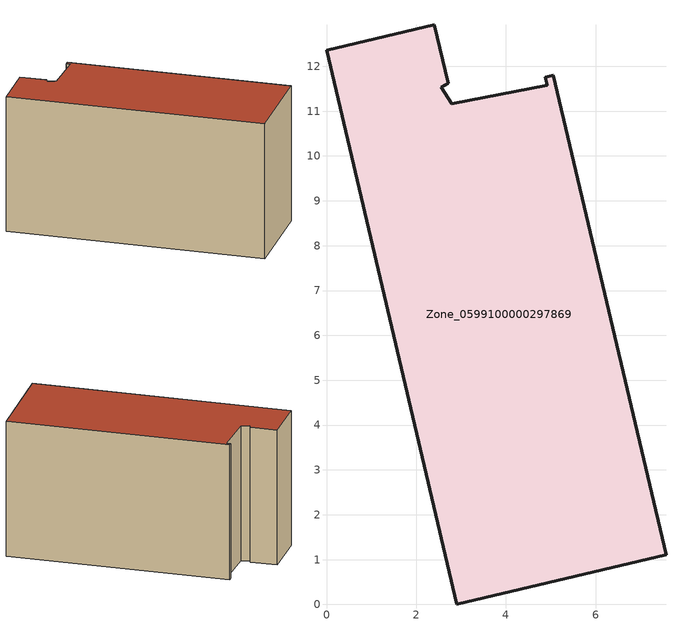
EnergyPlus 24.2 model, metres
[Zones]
Zone_0599100000297869
 floor ground (C_G): 2.79,11.17 4.92,11.57 4.88,11.75 5.06,11.79 7.57,1.11 2.9,0 0,12.36 2.4,12.93 2.71,11.62 2.56,11.53 z0
 wall outside (C_F): 0,12.36 2.9,0 7.57,1.11 5.06,11.79 4.88,11.75 4.92,11.57 2.79,11.17 2.56,11.53 2.71,11.62 2.4,12.93 0,12.36 z0:6.92
 roof outside (C_R): 2.79,11.17 2.56,11.53 2.71,11.62 2.4,12.93 0,12.36 2.9,0 7.57,1.11 5.06,11.79 4.88,11.75 4.92,11.57 z6.92
[BUILDING]
Pand.0599100000297869: North Axis=0; Terrain=City; Loads Convergence Tolerance Value=0.04; Temperature Convergence Tolerance Value=0.4; Solar Distribution=FullExterior; Maximum Number of Warmup Days=25; Minimum Number of Warmup Days=1
[Site:Location]
Rotterdam.The.Hague.AP_ZH_NLD Design_Conditions: Latitude=51.96; Longitude=4.45; Time Zone=1; Elevation=-4.5
[SITE:GROUNDTEMPERATURE:BUILDINGSURFACE]
18, 18, 18, 18, 18, 18, 18, 18, 18, 18, 18, 18
[MATERIAL] Thermal Absorptance=0.9; Solar Absorptance=0.7; Visible Absorptance=0.7
Name | Roughness | Thickness | Conductivity | Density | Specific Heat
G.TI.1992-2005 | MediumSmooth | 0.15 | 0.06 | 540 | 1210
F.TI.1992-2005 | Rough | 0.3 | 0.12 | 1920 | 840
R.TI.1992-2005 | MediumRough | 0.2 | 0.08 | 1500 | 1000
[CONSTRUCTION]
C_G: G.TI.1992-2005
C_F: F.TI.1992-2005
C_R: R.TI.1992-2005
[ZONE]
Zone_0599100000297869: Type=1; Multiplier=1; Ceiling Height=Autocalculate; Volume=Autocalculate; Floor Area=autocalculate; Part of Total Floor Area=Yes
[ZONEINFILTRATION:DESIGNFLOWRATE]
Infil_Zone_0599100000297869: Zone or ZoneList or Space or SpaceList=Zone_0599100000297869; Schedule=AlwaysOn; Design Flow Rate Calculation Method=Flow/Area; Flow Rate per Floor Area=0.0015; Constant Term Coefficient=1; Temperature Term Coefficient=0; Velocity Term Coefficient=0; Velocity Squared Term Coefficient=0
[HVACTEMPLATE:ZONE:IDEALLOADSAIRSYSTEM]
Zone_0599100000297869: Maximum Heating Supply Air Temperature=50; Minimum Cooling Supply Air Temperature=13; Maximum Heating Supply Air Humidity Ratio=0.0156; Minimum Cooling Supply Air Humidity Ratio=0.0077; Heating Limit=NoLimit; Cooling Limit=NoLimit; Dehumidification Control Type=ConstantSensibleHeatRatio; Cooling Sensible Heat Ratio=0.7; Dehumidification Setpoint=60; Humidification Control Type=None; Humidification Setpoint=30; Outdoor Air Method=None; Outdoor Air Flow Rate per Person=0.00944; Outdoor Air Flow Rate per Zone Floor Area=0; Outdoor Air Flow Rate per Zone=0; Demand Controlled Ventilation Type=None; Outdoor Air Economizer Type=NoEconomizer; Heat Recovery Type=None; Sensible Heat Recovery Effectiveness=0.7; Latent Heat Recovery Effectiveness=0.65
[ZONECONTROL:THERMOSTAT]
ThermostatControl_Zone_0599100000297869: Zone or ZoneList=Zone_0599100000297869; Control Type Schedule=DualSetpointControlType; Control 1=Thermostat_Zone_0599100000297869; Temperature Difference Between Cutout And Setpoint=0
[THERMOSTATSETPOINT:DUALSETPOINT]
Thermostat_Zone_0599100000297869: Heating Setpoint Temperature Schedule=HeatingSetpoint_Zone_0599100000297869; Cooling Setpoint Temperature Schedule=CoolingSetpoint_Zone_0599100000297869
[SCHEDULE:COMPACT]
HeatingSetpoint_Zone_0599100000297869: Through: 12/31, For: AllDays, Until: 24:00, 21
CoolingSetpoint_Zone_0599100000297869: Through: 12/31, For: AllDays, Until: 24:00, 24
DualSetpointControlType: Through: 12/31, For: AllDays, Until: 24:00, 4
AlwaysOn: Through: 12/31, For: AllDays, Until: 24:00, 1
